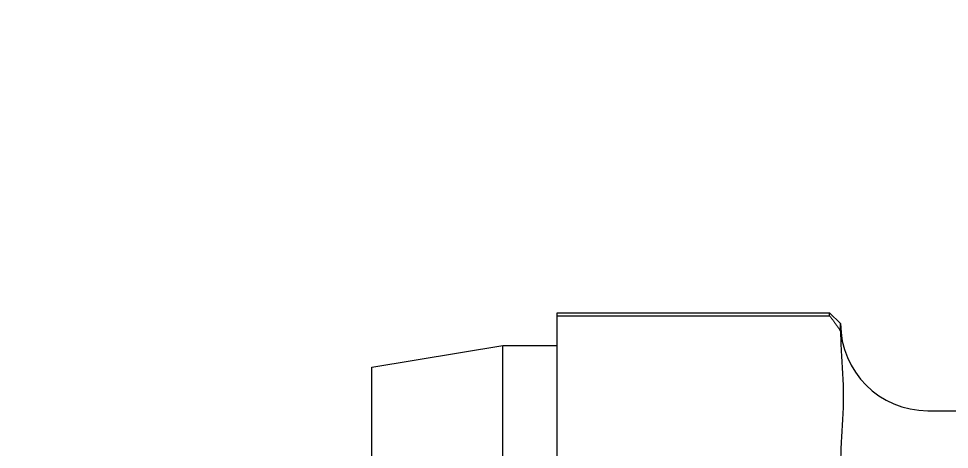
# Model space of a CAD drawing. Header units: millimetres. Extents: x 1656 to 13639, y -9236 to 5710.
# Drawn here: x 3530.47 to 3573.17, y 2028.98 to 2048.75 of the extents above; entities that cross this region are included whole.
import ezdxf

# ---------------------------------------------------------------- set-up
doc = ezdxf.new("R2010")
doc.units = ezdxf.units.MM
doc.linetypes.add('DASHDOT', pattern=[25.4, 12.7, -6.35, 0, -6.35])
doc.layers.add('01 Черновое', color=254, linetype='Continuous')

msp = doc.modelspace()

# ---------------------------------------------------------------- hatches: boundary and pattern name
at = {"layer": '01 Черновое'}
h = msp.add_hatch(dxfattribs=at)
h.set_pattern_fill('ANSI36', color=256, scale=10)
h.set_pattern_definition([(45, (0, -8355.456), (16.83798, 61.73926), [79.375, -15.875, 0, -15.875])])
edge = h.paths.add_edge_path()
edge.add_spline(control_points=[(3002.679, 2460.106), (2986.07, 2461.133), (2946.445, 2459.981), (2919.768, 2489.61), (2904.625, 2506.43)], knot_values=[86.525516, 86.525516, 86.525516, 86.525516, 135.316812, 199.377856, 199.377856, 199.377856, 199.377856], degree=3, periodic=0)
edge.add_spline(control_points=[(2904.625, 2506.43), (2940.699, 2291.991), (2989.332, 2002.896), (2880.476, 1661.372), (2924.501, 1536.724), (2943.101, 1484.061)], knot_values=[0, 0, 0, 0, 643.053043, 866.933826, 1030.723237, 1030.723237, 1030.723237, 1030.723237], degree=3, periodic=0)
edge.add_spline(control_points=[(2943.101, 1484.061), (3125.3, 1506.759), (3433.096, 1545.104), (3804.5, 1469.776), (3992.238, 1498.268), (4055.236, 1509.299)], knot_values=[0, 0, 0, 0, 547.61616, 925.111178, 1115.896728, 1115.896728, 1115.896728, 1115.896728], degree=3, periodic=0)
edge.add_spline(control_points=[(4055.236, 1509.299), (4057.404, 1522.174), (4059.572, 1535.05), (4061.74, 1547.925), (4061.74, 1547.926), (4061.741, 1547.927), (4061.741, 1547.929)], knot_values=[667.946114, 667.946114, 667.946114, 667.946114, 706.968447, 706.968447, 706.968447, 706.971819, 706.971819, 706.971819, 706.971819], degree=3, periodic=0)
edge.add_line((4061.741, 1547.929), (3002.679, 1547.929))
edge.add_line((3002.679, 1547.929), (3002.679, 2460.106))

# ---------------------------------------------------------------- linework, layer by layer
for p, q in [((3555.181, 2035.112), (3555.181, 2035.257)), ((3555.181, 2035.257), (3567.681, 2035.257)), ((3555.181, 2035.112), (3555.181, 2035.257)), ((3555.181, 2035.257), (3567.681, 2035.257)), ((3555.181, 2035.112), (3555.181, 2035.257)), ((3555.181, 2035.257), (3567.681, 2035.257)), ((3567.681, 2035.112), (3567.681, 2035.257)), ((3568.181, 2034.757), (3567.681, 2035.257)), ((3567.681, 2035.112), (3567.681, 2035.257)), ((3568.181, 2034.757), (3567.681, 2035.257)), ((3567.681, 2035.112), (3567.681, 2035.257)), ((3568.181, 2034.757), (3567.681, 2035.257)), ((3555.181, 2035.112), (3567.681, 2035.112)), ((3555.181, 2031.412), (3555.181, 2035.112)), ((3555.181, 2035.112), (3567.681, 2035.112)), ((3555.181, 2031.412), (3555.181, 2035.112)), ((3555.181, 2035.112), (3567.681, 2035.112)), ((3555.181, 2031.412), (3555.181, 2035.112)), ((3568.181, 2034.412), (3568.181, 2034.757)), ((3568.181, 2034.412), (3568.181, 2034.757)), ((3568.181, 2034.412), (3568.181, 2034.757)), ((3546.681, 2032.757), (3552.681, 2033.757)), ((3546.681, 2032.757), (3552.681, 2033.757)), ((3546.681, 2032.757), (3552.681, 2033.757)), ((3552.681, 1998.757), (3552.681, 2033.757)), ((3552.681, 2033.757), (3555.181, 2033.757)), ((3552.681, 1998.757), (3552.681, 2033.757)), ((3552.681, 2033.757), (3555.181, 2033.757)), ((3552.681, 1998.757), (3552.681, 2033.757)), ((3552.681, 2033.757), (3555.181, 2033.757)), ((3546.681, 1999.757), (3546.681, 2032.757)), ((3546.681, 1999.757), (3546.681, 2032.757)), ((3546.681, 1999.757), (3546.681, 2032.757)), ((3555.181, 2027.713), (3555.181, 2031.412)), ((3555.181, 2027.713), (3555.181, 2031.412)), ((3555.181, 2027.713), (3555.181, 2031.412)), ((3572.181, 2030.757), (3581.681, 2030.757)), ((3572.181, 2030.757), (3581.681, 2030.757)), ((3572.181, 2030.757), (3581.681, 2030.757))]:
    msp.add_line(p, q, dxfattribs=at)
msp.add_arc((3572.181, 2034.757), 4, 180, 270, dxfattribs=at)
msp.add_arc((3572.181, 2034.757), 4, 180, 270, dxfattribs=at)
msp.add_arc((3572.181, 2034.757), 4, 180, 270, dxfattribs=at)
at = {"layer": '01 Черновое', "linetype": 'DASHDOT', "ltscale": 0.1, "start_tangent": (-1, 0), "end_tangent": (0, 1)}
for points in [[(3533.681, 1969.257), (3507.791, 1969.257), (3492.505, 2034.642), (3500.116, 2131.042), (3505.689, 2234.543)], [(3533.681, 2016.257), (3490.874, 2016.257), (3393.857, 2026.09), (3387.029, 2114.139), (3387.029, 2226.749)], [(3533.681, 2016.257), (3490.874, 2016.257), (3393.857, 2026.09), (3387.029, 2114.139), (3387.029, 2226.749)], [(3533.681, 2016.257), (3490.874, 2016.257), (3393.857, 2026.09), (3387.029, 2114.139), (3387.029, 2226.749)]]:
    msp.add_spline(points, degree=3, dxfattribs=at)
at = {"layer": '01 Черновое'}
msp.add_rational_spline([(3567.681, 2035.112), (3567.957, 2034.758), (3568.181, 2034.412)], [1, 1.00069694427, 1], degree=2, dxfattribs=at)
msp.add_rational_spline([(3567.681, 2035.112), (3567.957, 2034.758), (3568.181, 2034.412)], [1, 1.00069694427, 1], degree=2, dxfattribs=at)
msp.add_rational_spline([(3567.681, 2035.112), (3567.957, 2034.758), (3568.181, 2034.412)], [1, 1.00069694427, 1], degree=2, dxfattribs=at)
msp.add_open_spline([(3568.181, 2034.412), (3568.181, 2034.13), (3568.196, 2033.792), (3568.252, 2032.855), (3568.308, 2032.068), (3568.308, 2031.412), (3568.308, 2030.757), (3568.252, 2029.97), (3568.196, 2029.033), (3568.181, 2028.694), (3568.181, 2028.412)], degree=3, knots=[-0.562687, -0.562687, -0.562687, -0.562687, -0.393512, -0.393512, 0, 0, 0, 0.393512, 0.393512, 0.562687, 0.562687, 0.562687, 0.562687], dxfattribs=at)
msp.add_open_spline([(3568.181, 2034.412), (3568.181, 2034.13), (3568.196, 2033.792), (3568.252, 2032.855), (3568.308, 2032.068), (3568.308, 2031.412), (3568.308, 2030.757), (3568.252, 2029.97), (3568.196, 2029.033), (3568.181, 2028.694), (3568.181, 2028.412)], degree=3, knots=[-0.562687, -0.562687, -0.562687, -0.562687, -0.393512, -0.393512, 0, 0, 0, 0.393512, 0.393512, 0.562687, 0.562687, 0.562687, 0.562687], dxfattribs=at)
msp.add_open_spline([(3568.181, 2034.412), (3568.181, 2034.13), (3568.196, 2033.792), (3568.252, 2032.855), (3568.308, 2032.068), (3568.308, 2031.412), (3568.308, 2030.757), (3568.252, 2029.97), (3568.196, 2029.033), (3568.181, 2028.694), (3568.181, 2028.412)], degree=3, knots=[-0.562687, -0.562687, -0.562687, -0.562687, -0.393512, -0.393512, 0, 0, 0, 0.393512, 0.393512, 0.562687, 0.562687, 0.562687, 0.562687], dxfattribs=at)

doc.saveas('drawing.dxf')
